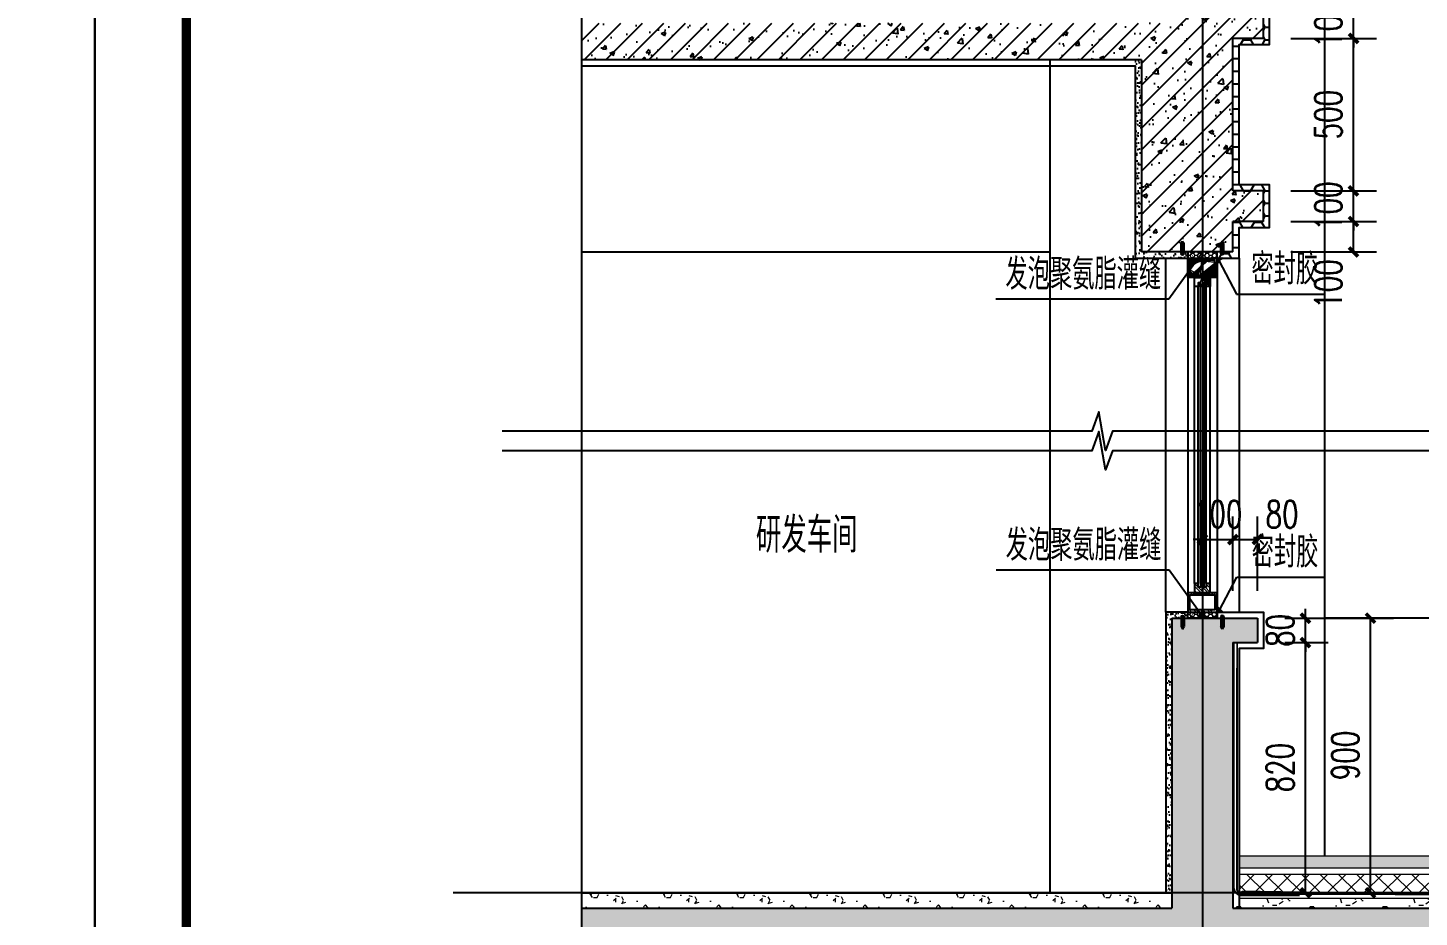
# Model space of a CAD drawing. Extents: x 1738711 to 2346805, y 1189731 to 2516152.
# Drawn here: x 1915434 to 1919994, y 1227714 to 1230629 of the extents above; entities that cross this region are included whole.
import ezdxf
from ezdxf.enums import TextEntityAlignment as Align

# ---------------------------------------------------------------- set-up
doc = ezdxf.new("R2010")
doc.units = 0
doc.header["$LTSCALE"] = 1000
doc.header["$MEASUREMENT"] = 0
doc.linetypes.add('S & C -P1$0$DASHED', pattern=[0.75, 0.5, -0.25])
for name, color, linetype in [('AR-TEXT', 7, 'Continuous'), ('DIM_LEAD', 3, 'Continuous'), ('DIM_SYMB', 3, 'Continuous'), ('DOTE', 1, 'Continuous'), ('PUB_DIM', 3, 'Continuous'), ('PUB_HATCH', 8, 'Continuous'), ('PUB_TEXT', 7, 'Continuous'), ('TK', 4, 'Continuous'), ('WALL', 40, 'Continuous'), ('WINDOW', 144, 'Continuous'), ('切线', 35, 'Continuous'), ('看线', 8, 'Continuous'), ('石材', 5, 'Continuous'), ('窗', 125, 'Continuous')]:
    doc.layers.add(name, color=color, linetype=linetype)
for name, color, linetype, lineweight in [('可见细线', 142, 'Continuous', 9), ('填充', 252, 'Continuous', 5), ('细线', 8, 'Continuous', 5)]:
    doc.layers.add(name, color=color, linetype=linetype, lineweight=lineweight)
doc.styles.add('_TCH_DIM', font='SIMPLEX', dxfattribs={"bigfont": 'GBCBIG'})
doc.styles.add('_TCH_DIM_T3', font='SIMPLEX', dxfattribs={"width": 0.705882, "bigfont": 'GBCBIG'})
doc.styles.get("Standard").update_dxf_attribs({"font": 'gbenor.shx', "bigfont": 'gbcbig.shx'})
doc.styles.add('宋体', font='SIMSUN.TTF', dxfattribs={"width": 0.75})
doc.dimstyles.new('_TCH_ARCH&&30', dxfattribs={"dimtxt": 89.25, "dimasz": 30, "dimexe": 75, "dimexo": 90, "dimgap": 37.875, "dimtad": 1, "dimdec": 0, "dimzin": 0, "dimdsep": 46, "dimtxsty": '_TCH_DIM_T3', "dimblk": 'ARCHTICK', "dimcen": 0.09, "dimclrt": 7, "dimazin": 2, "dimtfac": 1, "dimtdec": 0, "dimtix": 1, "dimtmove": 2, "dimatfit": 3, "dimfxl": 20, "dimtolj": 1, "dimtzin": 0, "dimarcsym": 0})
pattern_1 = [(315, (428760250.715, -4685245273.94), (-11.225320151336, -11.225320151336), []), (315, (428760250.715, -4685245281.877), (-11.225320151336, -11.225320151336), [])]

# ---------------------------------------------------------------- blocks, each defined once
blk = doc.blocks.new('hrtheraghyra')
at = {"layer": 'WINDOW', "linetype": 'ByBlock'}
for p, q in [((-5, 21), (0, 29.4)), ((0, 29.4), (5, 21)), ((-5.9, -12), (6, -12))]:
    blk.add_line(p, q, dxfattribs=at)
for points in [[(-5, -12), (-5, 21)], [(0, -16.7), (0, 29.4)], [(5, -12), (5, 21)]]:
    blk.add_lwpolyline(points, dxfattribs=at)
blk.add_arc((0.1, -8.9), 6.71, 206.8366, 333.1634, dxfattribs=at)
blk = doc.blocks.new('hjashrtahreahe')
at = {"layer": 'TK', "color": 7, "const_width": 25}
blk.add_lwpolyline([(0, 59400), (84100, 59400), (84100, 0), (0, 0)], close=True, dxfattribs=at)
at = {"layer": 'TK', "color": 3, "const_width": 100}
blk.add_lwpolyline([(2500, 1000), (2500, 58400), (83100, 58400), (83100, 1000)], close=True, dxfattribs=at)
at = {"layer": 'TK', "style": '宋体', "width": 0.75}
for tag, height, p in [('项目负责人', 350, (6003, 57089)), ('专业负责人', 350, (6003, 56224)), ('设计人', 350, (6003, 55419)), ('版号1', 250, (77304, 22193)), ('时间1', 250, (82405, 22193)), ('版号2', 250, (77304, 21593)), ('时间2', 250, (82405, 21593)), ('版号3', 250, (77304, 20993)), ('时间3', 250, (82405, 20993)), ('建筑会签', 0.0001, (78978, 2403)), ('电气会签', 0.0001, (82128, 2403)), ('结构会签', 0.0001, (78978, 1803)), ('暖通会签', 0.0001, (82128, 1803)), ('给排水会签', 0.0001, (78978, 1250)), ('智能化会签', 0.0001, (82128, 1250))]:
    blk.add_attdef(tag, text='', height=height, dxfattribs=at).set_placement(p, align=Align.CENTER)
for tag, p in [('合作设计单位', (80816, 48986)), ('版号说明1', (79854, 22318)), ('版号说明2', (79854, 21718)), ('版号说明3', (79854, 21118)), ('浙江绿储科技有限公司', (80545, 16036)), ('百兆瓦级集中式熔盐储能关键', (80545, 14953)), ('设备研发及制造基地项目', (80545, 14603)), ('1#研发楼', (80545, 13636)), ('图名', (80545, 12436)), ('工程编号', (78978, 11461)), ('子项编号', (82128, 11461)), ('建筑', (78978, 10711)), ('图号', (82128, 10711)), ('施工图', (78978, 9961)), ('2023.03', (82128, 9961)), ('审定', (79353, 8461)), ('审核', (79353, 7711)), ('工程负责', (79353, 6961)), ('专业负责', (79353, 6211)), ('设计', (79353, 5461)), ('制图', (79353, 4711)), ('校对', (79353, 3961))]:
    blk.add_attdef(tag, text='', height=250, dxfattribs=at).set_placement(p, align=Align.MIDDLE_CENTER)
blk = doc.blocks.new('_ArchTick')
at = {"color": 0, "linetype": 'ByBlock', "const_width": 0.4}
blk.add_lwpolyline([(-0.5, -0.5), (0.5, 0.5)], dxfattribs=at)
blk = doc.blocks.new('*D456')
at = {"layer": 'Defpoints', "color": 0, "transparency": 16777216}
for p in [(1919553.7, 1228694.4), (1919834.5, 1228694.4), (1919553.7, 1227794.4)]:
    blk.add_point(p, dxfattribs=at)
at = {"layer": 'PUB_DIM', "color": 0, "lineweight": -2, "transparency": 16777216}
for p, q in [((1919643.7, 1228694.4), (1919909.5, 1228694.4)), ((1919834.5, 1227794.4), (1919834.5, 1228694.4)), ((1919643.7, 1227794.4), (1919909.5, 1227794.4))]:
    blk.add_line(p, q, dxfattribs=at)
at = {"layer": 'PUB_DIM', "color": 0, "lineweight": -2, "transparency": 16777216, "xscale": 30, "yscale": 30, "zscale": 30}
for p, rotation in [((1919834.5, 1228694.4), 90), ((1919834.5, 1227794.4), 270)]:
    blk.add_blockref('_ArchTick', p, dxfattribs=dict(at, rotation=rotation))
at = {"layer": 'PUB_DIM', "color": 7, "transparency": 16777216, "insert": (1919752, 1228244.4), "char_height": 89.25, "attachment_point": 5, "rotation": 90, "style": '_TCH_DIM_T3'}
blk.add_mtext('\\A1;900', dxfattribs=at)
blk = doc.blocks.new('*D457')
at = {"layer": 'Defpoints', "color": 0, "transparency": 16777216}
for p in [(1919463.7, 1228614.4), (1919621.2, 1228614.4), (1919463.7, 1227794.4)]:
    blk.add_point(p, dxfattribs=at)
at = {"layer": 'PUB_DIM', "color": 0, "lineweight": -2, "transparency": 16777216}
for p, q in [((1919553.7, 1228614.4), (1919696.2, 1228614.4)), ((1919621.2, 1227794.4), (1919621.2, 1228614.4)), ((1919553.7, 1227794.4), (1919696.2, 1227794.4))]:
    blk.add_line(p, q, dxfattribs=at)
at = {"layer": 'PUB_DIM', "color": 0, "lineweight": -2, "transparency": 16777216, "xscale": 30, "yscale": 30, "zscale": 30}
for p, rotation in [((1919621.2, 1228614.4), 90), ((1919621.2, 1227794.4), 270)]:
    blk.add_blockref('_ArchTick', p, dxfattribs=dict(at, rotation=rotation))
at = {"layer": 'PUB_DIM', "color": 7, "transparency": 16777216, "insert": (1919538.7, 1228204.4), "char_height": 89.25, "attachment_point": 5, "rotation": 90, "style": '_TCH_DIM_T3'}
blk.add_mtext('\\A1;820', dxfattribs=at)
blk = doc.blocks.new('*D458')
at = {"layer": 'Defpoints', "color": 0, "transparency": 16777216}
for p in [(1919463.7, 1228694.4), (1919621.2, 1228694.4), (1919463.7, 1228614.4)]:
    blk.add_point(p, dxfattribs=at)
at = {"layer": 'PUB_DIM', "color": 0, "lineweight": -2, "transparency": 16777216}
for p, q in [((1919621.2, 1228694.4), (1919621.2, 1228724.4)), ((1919553.7, 1228694.4), (1919696.2, 1228694.4)), ((1919621.2, 1228614.4), (1919621.2, 1228694.4)), ((1919553.7, 1228614.4), (1919696.2, 1228614.4)), ((1919621.2, 1228614.4), (1919621.2, 1228584.4))]:
    blk.add_line(p, q, dxfattribs=at)
at = {"layer": 'PUB_DIM', "color": 0, "lineweight": -2, "transparency": 16777216, "xscale": 30, "yscale": 30, "zscale": 30}
for p, rotation in [((1919621.2, 1228694.4), 270), ((1919621.2, 1228614.4), 90)]:
    blk.add_blockref('_ArchTick', p, dxfattribs=dict(at, rotation=rotation))
at = {"layer": 'PUB_DIM', "color": 7, "transparency": 16777216, "insert": (1919538.7, 1228654.4), "char_height": 89.25, "attachment_point": 5, "rotation": 90, "style": '_TCH_DIM_T3'}
blk.add_mtext('\\A1;80', dxfattribs=at)
blk = doc.blocks.new('*D471')
at = {"layer": 'Defpoints', "color": 0, "transparency": 16777216}
for p in [(1919463.7, 1228952.2), (1919383.7, 1228694.4), (1919463.7, 1228694.4)]:
    blk.add_point(p, dxfattribs=at)
at = {"layer": 'PUB_DIM', "color": 0, "lineweight": -2, "transparency": 16777216}
for p, q in [((1919383.7, 1228784.4), (1919383.7, 1229027.2)), ((1919463.7, 1228784.4), (1919463.7, 1229027.2)), ((1919383.7, 1228952.2), (1919463.7, 1228952.2))]:
    blk.add_line(p, q, dxfattribs=at)
at = {"layer": 'PUB_DIM', "color": 0, "lineweight": -2, "transparency": 16777216, "xscale": 30, "yscale": 30, "zscale": 30, "rotation": 180}
blk.add_blockref('_ArchTick', (1919383.7, 1228952.2), dxfattribs=at)
at = {"layer": 'PUB_DIM', "color": 0, "lineweight": -2, "transparency": 16777216, "xscale": 30, "yscale": 30, "zscale": 30}
blk.add_blockref('_ArchTick', (1919463.7, 1228952.2), dxfattribs=at)
at = {"layer": 'PUB_DIM', "color": 7, "transparency": 16777216, "insert": (1919544.7, 1229034.7), "char_height": 89.25, "attachment_point": 5, "style": '_TCH_DIM_T3'}
blk.add_mtext('\\A1;80', dxfattribs=at)
blk = doc.blocks.new('*D472')
at = {"layer": 'Defpoints', "color": 0, "transparency": 16777216}
for p in [(1919383.7, 1228952.2), (1919283.7, 1228694.4), (1919383.7, 1228694.4)]:
    blk.add_point(p, dxfattribs=at)
at = {"layer": 'PUB_DIM', "color": 0, "lineweight": -2, "transparency": 16777216}
for p, q in [((1919283.7, 1228784.4), (1919283.7, 1229027.2)), ((1919383.7, 1228784.4), (1919383.7, 1229027.2)), ((1919283.7, 1228952.2), (1919253.7, 1228952.2)), ((1919283.7, 1228952.2), (1919383.7, 1228952.2)), ((1919383.7, 1228952.2), (1919413.7, 1228952.2))]:
    blk.add_line(p, q, dxfattribs=at)
at = {"layer": 'PUB_DIM', "color": 0, "lineweight": -2, "transparency": 16777216, "xscale": 30, "yscale": 30, "zscale": 30}
blk.add_blockref('_ArchTick', (1919283.7, 1228952.2), dxfattribs=at)
at = {"layer": 'PUB_DIM', "color": 0, "lineweight": -2, "transparency": 16777216, "xscale": 30, "yscale": 30, "zscale": 30, "rotation": 180}
blk.add_blockref('_ArchTick', (1919383.7, 1228952.2), dxfattribs=at)
at = {"layer": 'PUB_DIM', "color": 7, "transparency": 16777216, "insert": (1919333.7, 1229034.7), "char_height": 89.25, "attachment_point": 5, "style": '_TCH_DIM_T3'}
blk.add_mtext('\\A1;100', dxfattribs=at)
blk = doc.blocks.new('*D491')
at = {"layer": 'Defpoints', "color": 0, "transparency": 16777216}
for p in [(1919483.7, 1229994.4), (1919778.9, 1229994.4), (1919483.7, 1229894.4)]:
    blk.add_point(p, dxfattribs=at)
at = {"layer": 'PUB_DIM', "color": 0, "lineweight": -2, "transparency": 16777216}
for p, q in [((1919573.7, 1229994.4), (1919853.9, 1229994.4)), ((1919778.9, 1229894.4), (1919778.9, 1229994.4)), ((1919573.7, 1229894.4), (1919853.9, 1229894.4))]:
    blk.add_line(p, q, dxfattribs=at)
at = {"layer": 'PUB_DIM', "color": 0, "lineweight": -2, "transparency": 16777216, "xscale": 30, "yscale": 30, "zscale": 30}
for p, rotation in [((1919778.9, 1229994.4), 90), ((1919778.9, 1229894.4), 270)]:
    blk.add_blockref('_ArchTick', p, dxfattribs=dict(at, rotation=rotation))
at = {"layer": 'PUB_DIM', "color": 7, "transparency": 16777216, "insert": (1919696.4, 1229789.4), "char_height": 89.25, "attachment_point": 5, "rotation": 90, "style": '_TCH_DIM_T3'}
blk.add_mtext('\\A1;100', dxfattribs=at)
blk = doc.blocks.new('*D492')
at = {"layer": 'Defpoints', "color": 0, "transparency": 16777216}
for p in [(1919483.7, 1230094.4), (1919778.9, 1230094.4), (1919483.7, 1229994.4)]:
    blk.add_point(p, dxfattribs=at)
at = {"layer": 'PUB_DIM', "color": 0, "lineweight": -2, "transparency": 16777216}
for p, q in [((1919778.9, 1230094.4), (1919778.9, 1230124.4)), ((1919573.7, 1230094.4), (1919853.9, 1230094.4)), ((1919778.9, 1229994.4), (1919778.9, 1230094.4)), ((1919573.7, 1229994.4), (1919853.9, 1229994.4)), ((1919778.9, 1229994.4), (1919778.9, 1229964.4))]:
    blk.add_line(p, q, dxfattribs=at)
at = {"layer": 'PUB_DIM', "color": 0, "lineweight": -2, "transparency": 16777216, "xscale": 30, "yscale": 30, "zscale": 30}
for p, rotation in [((1919778.9, 1230094.4), 270), ((1919778.9, 1229994.4), 90)]:
    blk.add_blockref('_ArchTick', p, dxfattribs=dict(at, rotation=rotation))
at = {"layer": 'PUB_DIM', "color": 7, "transparency": 16777216, "insert": (1919696.4, 1230044.4), "char_height": 89.25, "attachment_point": 5, "rotation": 90, "style": '_TCH_DIM_T3'}
blk.add_mtext('\\A1;100', dxfattribs=at)
blk = doc.blocks.new('*D493')
at = {"layer": 'Defpoints', "color": 0, "transparency": 16777216}
for p in [(1919483.7, 1230594.4), (1919778.9, 1230594.4), (1919483.7, 1230094.4)]:
    blk.add_point(p, dxfattribs=at)
at = {"layer": 'PUB_DIM', "color": 0, "lineweight": -2, "transparency": 16777216}
for p, q in [((1919573.7, 1230594.4), (1919853.9, 1230594.4)), ((1919778.9, 1230094.4), (1919778.9, 1230594.4)), ((1919573.7, 1230094.4), (1919853.9, 1230094.4))]:
    blk.add_line(p, q, dxfattribs=at)
at = {"layer": 'PUB_DIM', "color": 0, "lineweight": -2, "transparency": 16777216, "xscale": 30, "yscale": 30, "zscale": 30}
for p, rotation in [((1919778.9, 1230594.4), 90), ((1919778.9, 1230094.4), 270)]:
    blk.add_blockref('_ArchTick', p, dxfattribs=dict(at, rotation=rotation))
at = {"layer": 'PUB_DIM', "color": 7, "transparency": 16777216, "insert": (1919696.4, 1230344.4), "char_height": 89.25, "attachment_point": 5, "rotation": 90, "style": '_TCH_DIM_T3'}
blk.add_mtext('\\A1;500', dxfattribs=at)
blk = doc.blocks.new('*D494')
at = {"layer": 'Defpoints', "color": 0, "transparency": 16777216}
for p in [(1919483.7, 1230694.4), (1919778.9, 1230694.4), (1919483.7, 1230594.4)]:
    blk.add_point(p, dxfattribs=at)
at = {"layer": 'PUB_DIM', "color": 0, "lineweight": -2, "transparency": 16777216}
for p, q in [((1919778.9, 1230694.4), (1919778.9, 1230724.4)), ((1919573.7, 1230694.4), (1919853.9, 1230694.4)), ((1919778.9, 1230594.4), (1919778.9, 1230694.4)), ((1919573.7, 1230594.4), (1919853.9, 1230594.4)), ((1919778.9, 1230594.4), (1919778.9, 1230564.4))]:
    blk.add_line(p, q, dxfattribs=at)
at = {"layer": 'PUB_DIM', "color": 0, "lineweight": -2, "transparency": 16777216, "xscale": 30, "yscale": 30, "zscale": 30}
for p, rotation in [((1919778.9, 1230694.4), 270), ((1919778.9, 1230594.4), 90)]:
    blk.add_blockref('_ArchTick', p, dxfattribs=dict(at, rotation=rotation))
at = {"layer": 'PUB_DIM', "color": 7, "transparency": 16777216, "insert": (1919696.4, 1230644.4), "char_height": 89.25, "attachment_point": 5, "rotation": 90, "style": '_TCH_DIM_T3'}
blk.add_mtext('\\A1;100', dxfattribs=at)

msp = doc.modelspace()

# ---------------------------------------------------------------- hatches: boundary and pattern name
at = {"layer": 'PUB_HATCH'}
h = msp.add_hatch(dxfattribs=at)
h.set_pattern_fill('HONEY', color=256, scale=15, style=0)
h.set_pattern_definition([(0, (0, 0), (35.71875, 20.622225), [23.8125, -47.625]), (120, (0, 0), (-35.71874573, 20.6222324), [23.8125, -47.625]), (60, (0, 0), (4.27e-06, 41.2444574), [-47.625, 23.8125])])
h.paths.add_polyline_path([(1919331.7, 1229894.4), (1919383.7, 1229894.4), (1919383.7, 1229994.4), (1919483.7, 1229994.4), (1919483.7, 1230094.4), (1919383.7, 1230094.4), (1919383.7, 1230594.4), (1919483.7, 1230594.4), (1919483.7, 1230694.4), (1919384.5, 1230694.4), (1919384.5, 1230794.4), (1919331.7, 1230794.4), (1919331.7, 1230814.4), (1919404.5, 1230814.4), (1919404.5, 1230714.4), (1919503.7, 1230714.4), (1919503.7, 1230574.4), (1919403.7, 1230574.4), (1919403.7, 1230114.4), (1919503.7, 1230114.4), (1919503.7, 1229974.4), (1919403.7, 1229974.4), (1919403.7, 1229874.4), (1919331.7, 1229874.4)])
h = msp.add_hatch(dxfattribs=at)
h.set_pattern_fill('钢筋混凝土', color=256, scale=20, style=0)
h.set_pattern_definition([(45, (-290464.263, -156741.136), (-35.3553391, 35.3553391), []), (50, (-290464.26, -156741.14), (143.4520365, -12.550427), [15, -165]), (355, (-290464.26, -156741.14), (-27.750267, 150.438427), [12, -132]), (100.4514, (-290452.31, -156742.18), (115.701876, 137.8879084), [12.748038, -140.228422]), (46.1842, (-290464.26, -156701.14), (213.44821, -33.103803), [22.5, -247.5]), (96.6356, (-290446.48, -156703.9), (186.932541, 194.823574), [19.122058, -210.3426]), (351.1842, (-290464.26, -156701.14), (186.932389, 194.82372), [18, -198]), (21, (-290444.26, -156711.14), (119.3814104, -80.523778), [15, -165]), (326, (-290444.26, -156711.14), (48.663066, 145.030009), [12, -132]), (71.4514, (-290434.31, -156717.85), (168.044526, 64.506099), [12.748038, -140.228422]), (37.5, (-290464.263, -156741.136), (2.4319711, 66.5787708), [0, -130.4, 0, -134, 0, -132.5]), (7.5, (-290464.26, -156741.14), (52.6139075, 78.8823424), [0, -76.4, 0, -127.4, 0, -50.5]), (327.5, (-290508.863, -156741.136), (106.7644872, -4.5109743), [0, -50, 0, -156, 0, -207]), (317.5, (-290528.86, -156741.14), (116.637234, 20.0209965), [0, -65, 0, -103.6, 0, -147])])
h.paths.add_polyline_path([(1917249.2, 1230644.4), (1919183.7, 1230644.4), (1919183.7, 1230794.4), (1919384.5, 1230794.4), (1919384.5, 1230694.4), (1919483.7, 1230694.4), (1919483.7, 1230594.4), (1919383.7, 1230594.4), (1919383.7, 1230094.4), (1919483.7, 1230094.4), (1919483.7, 1229994.4), (1919383.7, 1229994.4), (1919383.7, 1229894.4), (1919083.7, 1229894.4), (1919083.7, 1230524.4), (1917249.2, 1230524.4)])
h = msp.add_hatch(dxfattribs=at)
h.set_pattern_fill('碎沙', color=256, scale=10, style=0)
h.set_pattern_definition([(37.5, (2e-09, 5800), (-0.80001565, 24.47066187), [0, -19.304, 0, -21.59, 0, -20.6375]), (7.5, (2e-09, 5800), (22.47616416, 35.84125503), [0, -10.414, 0, -17.399, 0, -6.6675]), (327.5, (-15.62, 5800), (39.54961851, 0.07185923), [0, -6.35, 0, -22.86, 0, -29.845]), (317.5, (-15.62, 5800), (38.1778226, 11.14646616), [0, -3.175, 0, -14.986, 0, -17.145])])
h.paths.add_polyline_path([(1919083.7, 1230524.4), (1919063.7, 1230524.4), (1919063.7, 1229874.4), (1919235.7, 1229874.4), (1919235.7, 1229894.4), (1919083.7, 1229894.4)])
h = msp.add_hatch(dxfattribs=at)
h.set_pattern_fill('碎沙', color=256, scale=10, style=0)
h.set_pattern_definition([(37.5, (0, 0), (-0.80001565, 24.47066187), [0, -19.304, 0, -21.59, 0, -20.6375]), (7.5, (0, 0), (22.47616416, 35.84125503), [0, -10.414, 0, -17.399, 0, -6.6675]), (327.5, (-15.62, 0), (39.54961851, 0.07185923), [0, -6.35, 0, -22.86, 0, -29.845]), (317.5, (-15.62, 0), (38.1778226, 11.14646616), [0, -3.175, 0, -14.986, 0, -17.145])])
h.paths.add_polyline_path([(1919235.7, 1228714.4), (1919163.7, 1228714.4), (1919163.7, 1227794.4), (1919183.7, 1227794.4), (1919183.7, 1228694.4), (1919235.7, 1228694.4)])
h = msp.add_hatch(dxfattribs=at)
h.set_pattern_fill('钢筋混凝土', color=256, scale=20, style=0)
h.set_pattern_definition([(45, (-290464.263, -150941.136), (-35.3553391, 35.3553391), []), (50, (-290464.26, -150941.14), (143.4520365, -12.550427), [15, -165]), (355, (-290464.26, -150941.14), (-27.750267, 150.438427), [12, -132]), (100.4514, (-290452.31, -150942.18), (115.701876, 137.8879084), [12.748038, -140.228422]), (46.1842, (-290464.26, -150901.14), (213.44821, -33.103803), [22.5, -247.5]), (96.6356, (-290446.48, -150903.9), (186.932541, 194.823574), [19.122058, -210.3426]), (351.1842, (-290464.26, -150901.14), (186.932389, 194.82372), [18, -198]), (21, (-290444.26, -150911.14), (119.3814104, -80.523778), [15, -165]), (326, (-290444.26, -150911.14), (48.663066, 145.030009), [12, -132]), (71.4514, (-290434.31, -150917.85), (168.044526, 64.506099), [12.748038, -140.228422]), (37.5, (-290464.263, -150941.136), (2.4319711, 66.5787708), [0, -130.4, 0, -134, 0, -132.5]), (7.5, (-290464.26, -150941.14), (52.6139075, 78.8823424), [0, -76.4, 0, -127.4, 0, -50.5]), (327.5, (-290508.863, -150941.136), (106.7644872, -4.5109743), [0, -50, 0, -156, 0, -207]), (317.5, (-290528.86, -150941.14), (116.637234, 20.0209965), [0, -65, 0, -103.6, 0, -147])])
h.paths.add_polyline_path([(1917249.2, 1227624.4), (1917249.2, 1227744.4), (1919183.7, 1227744.4), (1919183.7, 1228694.4), (1919463.7, 1228694.4), (1919463.7, 1228614.4), (1919383.7, 1228614.4), (1919383.7, 1227744.4), (1921483.7, 1227744.4), (1921483.7, 1228614.4), (1921403.7, 1228614.4), (1921403.7, 1228694.4), (1921583.7, 1228694.4), (1921583.7, 1226894.4), (1921283.7, 1226894.4), (1921283.7, 1227624.4), (1919383.7, 1227624.4), (1919383.7, 1226894.4), (1919083.7, 1226894.4), (1919083.7, 1227624.4)])
at = {"layer": '填充'}
h = msp.add_hatch(dxfattribs=at)
h.set_pattern_fill('HONEY', color=256, scale=5, angle=-180, style=0)
h.set_pattern_definition([(180, (298671.662, 2421908.887), (-11.90625, -6.874075), [7.9375, -15.875]), (300, (298671.662, 2421908.887), (11.906248578, -6.874077464), [7.9375, -15.875]), (240, (298671.662, 2421908.887), (-1.422e-06, -13.748152464), [-15.875, 7.9375])])
h.paths.add_polyline_path([(1919235.7, 1229874.4), (1919331.7, 1229874.4), (1919331.7, 1229894.4), (1919235.7, 1229894.4)])
h = msp.add_hatch(dxfattribs=at)
h.set_pattern_fill('STEEL', color=256, scale=10, angle=-180, style=0)
h.set_pattern_definition(pattern_1)
h.paths.add_polyline_path([(1919242.9, 1229818.5), (1919324.5, 1229818.5), (1919324.5, 1229862.6), (1919331.7, 1229855.1), (1919331.7, 1229811.3), (1919238.9, 1229811.3), (1919235.7, 1229814.7), (1919235.7, 1229874.4), (1919313, 1229874.4), (1919320, 1229867.2), (1919242.9, 1229867.2)])
h = msp.add_hatch(dxfattribs=at)
h.set_pattern_fill('STEEL', color=256, scale=10, angle=-180, style=0)
h.set_pattern_definition(pattern_1)
h.paths.add_polyline_path([(1919282, 1229781.3), (1919289.1, 1229781.3), (1919289.1, 1229793.3), (1919296.3, 1229793.3), (1919296.3, 1229781.3), (1919309.5, 1229781.3), (1919309.5, 1229811.3), (1919282, 1229811.3)])
h.paths.add_polyline_path([(1919257.9, 1229781.3), (1919269.9, 1229781.3), (1919269.9, 1229793.3), (1919277.1, 1229793.3), (1919277.1, 1229781.3), (1919282, 1229781.3), (1919282, 1229811.3), (1919257.9, 1229811.3)])
h = msp.add_hatch(dxfattribs=at)
h.set_pattern_fill('STEEL', color=256, scale=10, angle=-180, style=0)
h.set_pattern_definition([(135, (185963.814, 4295751.418), (11.22532015, 11.22532015), []), (135, (185963.814, 4295759.355), (11.22532015, 11.22532015), [])])
h.paths.add_polyline_path([(1919282, 1228807.5), (1919289.1, 1228807.5), (1919289.1, 1228795.5), (1919296.3, 1228795.5), (1919296.3, 1228807.5), (1919309.5, 1228807.5), (1919309.5, 1228777.5), (1919282, 1228777.5)])
h.paths.add_polyline_path([(1919257.9, 1228807.5), (1919269.9, 1228807.5), (1919269.9, 1228795.5), (1919277.1, 1228795.5), (1919277.1, 1228807.5), (1919282, 1228807.5), (1919282, 1228777.5), (1919257.9, 1228777.5)])
h = msp.add_hatch(dxfattribs=at)
h.set_pattern_fill('STEEL', color=256, scale=10, angle=-180, style=0)
h.set_pattern_definition([(135, (2163687.24, -85617.92), (11.22532015, 11.22532015), []), (135, (2163687.24, -85609.983), (11.22532015, 11.22532015), [])])
h.paths.add_polyline_path([(1919242.9, 1228770.3), (1919324.5, 1228770.3), (1919324.5, 1228726.2), (1919331.7, 1228733.6), (1919331.7, 1228777.5), (1919238.9, 1228777.5), (1919235.7, 1228774), (1919235.7, 1228714.4), (1919313, 1228714.4), (1919320, 1228721.6), (1919242.9, 1228721.6)])
h = msp.add_hatch(dxfattribs=at)
h.set_pattern_fill('HONEY', color=256, scale=5, angle=-180, style=0)
h.set_pattern_definition([(180, (298671.662, 36679.887), (-11.90625, 6.874075), [7.9375, -15.875]), (60, (298671.662, 36679.887), (11.906248578, 6.874077464), [7.9375, -15.875]), (120, (298671.662, 36679.887), (-1.422e-06, 13.748152464), [-15.875, 7.9375])])
h.paths.add_polyline_path([(1919235.7, 1228714.4), (1919331.7, 1228714.4), (1919331.7, 1228694.4), (1919235.7, 1228694.4)])
h = msp.add_hatch(dxfattribs=at)
h.set_pattern_fill('混凝土', color=256, scale=10, style=0)
h.set_pattern_definition([(130, (10255594.85, 4405362.786), (-71.72601826, -6.2752135), [7.5, -82.5]), (185, (10255594.85, 4405362.79), (13.87513336, 75.2192134), [6, -66]), (79.5486, (10255588.875, 4405362.26), (-57.85093817, 68.9439542), [6.374019, -70.1142112]), (133.8158, (10255594.85, 4405382.79), (-106.7241049, -16.5519014), [11.25, -123.75]), (83.3644, (10255585.96, 4405381.41), (-93.4662706, 97.4117871), [9.5610288, -105.1713]), (188.8158, (10255594.85, 4405382.79), (-93.4661945, 97.4118601), [9, -99]), (159, (10255584.85, 4405377.786), (-59.6907052, -40.26188907), [7.5, -82.5]), (214, (10255584.85, 4405377.79), (-24.3315332, 72.5150045), [6, -66]), (108.5486, (10255579.88, 4405374.43), (-84.02226286, 32.25304967), [6.374019, -70.1142112]), (142.5, (10255594.852, 4405362.786), (-1.21598553, 33.28938538), [0, -65.2, 0, -67, 0, -66.25]), (172.5, (10255594.85, 4405362.786), (-26.30695374, 39.44117119), [0, -38.2, 0, -63.7, 0, -25.25]), (212.5, (10255617.152, 4405362.786), (-53.38224362, -2.25548717), [0, -25, 0, -78, 0, -103.5]), (222.5, (10255627.15, 4405362.786), (-58.31861693, 10.01049823), [0, -32.5, 0, -51.8, 0, -73.5])])
h.paths.add_polyline_path([(1919403.7, 1227874.7), (1919403.7, 1227914.7), (1921457.1, 1227914.7), (1921457.1, 1227874.7)])
h = msp.add_hatch(dxfattribs=at)
h.set_pattern_fill('多孔材料', color=256, scale=15, style=0)
h.set_pattern_definition([(45, (882340.71, 862322.27), (-30.0000305, 30.0000305), []), (135, (882340.71, 862322.27), (-30.0000305, -30.0000305), [])])
h.paths.add_polyline_path([(1921478.8, 1227795.3), (1921478.8, 1227815.3), (1921489.1, 1227815.4), (1921489.2, 1227795.4)])
h.paths.add_polyline_path([(1919403.7, 1227796.3), (1919403.7, 1227854.7), (1921440.2, 1227854.6), (1921437.4, 1227795.1)])
h = msp.add_hatch(dxfattribs=at)
h.set_pattern_fill('加气混凝土', color=256, scale=20, style=0)
h.set_pattern_definition([(0, (70.8, -73.2), (120, 240), [0, -240]), (0, (-69.6, -105.6), (120, 240), [0, -240]), (0, (8.4, -108), (120, 240), [0, -240]), (0, (93.6, -37.2), (120, 240), [0, -240]), (0, (-6, -120), (120, 240), [0, -240]), (0, (117.6, 114), (120, 240), [0, -240]), (0, (44.4, 94.8), (120, 240), [0, -240]), (0, (82.8, 64.8), (120, 240), [0, -240]), (0, (-112.8, 60), (120, 240), [0, -240]), (0, (4.8, 49.2), (120, 240), [0, -240]), (0, (-40.8, -12), (120, 240), [0, -240]), (0, (-38.4, -102), (120, 240), [0, -240]), (0, (51.6, -111.6), (120, 240), [0, -240]), (0, (117.6, -6), (120, 240), [0, -240]), (0, (-106.8, -43.2), (120, 240), [0, -240]), (0, (-86.4, -2.4), (120, 240), [0, -240]), (0, (7.2, -19.2), (120, 240), [0, -240]), (0, (-26.4, -54), (120, 240), [0, -240]), (0, (-45.6, 25.2), (120, 240), [0, -240]), (0, (-15.6, 115.2), (120, 240), [0, -240]), (0, (-97.2, -93.6), (120, 240), [0, -240]), (0, (34.8, 66), (120, 240), [0, -240]), (0, (-76.8, 69.6), (120, 240), [0, -240]), (0, (-96, 100.8), (120, 240), [0, -240]), (130.601294, (102.857, 38.857), (-599.99999337, 720.00000315), [10.536622, -4414.8444]), (18.4349488, (85.714, 43.43), (599.9999978, 239.9999982), [10.842096, -1507.05116]), (90, (85.71, 33.14), (120, 240), [10.285714, -469.71426]), (161.565051, (96, 29.714), (-600.000003, 239.9999821), [10.842096, -1507.05116]), (53.1301023, (96, 29.714), (120.0000002, 239.9999999), [11.428572, -1188.5714]), (135, (105.14, -92.57), (-120.0000145, 239.9999838), [9.697464, -669.12504]), (45, (91.43, -92.57), (119.9999992, 239.999999), [9.697464, -669.12504]), (135, (98.286, -99.43), (-120.0000145, 239.9999838), [9.697464, -669.12504]), (45, (98.286, -99.43), (119.9999992, 239.999999), [9.697464, -669.12504]), (116.565051, (-10.29, 68.57), (-2e-05, 479.999987), [12.77753, -255.5506]), (180, (-16, 80), (-120, 240), [13.714286, -226.2857]), (63.434949, (-35.43, 68.57), (1e-06, 479.999998), [12.77753, -255.5506]), (116.565051, (-29.71, 57.14), (-2e-05, 479.999987), [12.77753, -255.5506]), (0, (-29.71, 57.14), (120, 240), [13.714286, -226.2857]), (63.434949, (-16, 57.14), (1e-06, 479.999998), [12.77753, -255.5506]), (107.102728, (80, -12.571), (-359.999986237, 1200.000001936), [15.544538, -6513.161]), (143.972626, (75.429, 2.286), (-2279.9999711, 1679.9999981), [15.544538, -3248.808]), (180, (62.86, 11.43), (-120, 240), [14.857142, -225.14284]), (36.0273733, (35.429, 2.286), (2279.99998315, 1679.99998189), [15.544538, -3248.808]), (71.5650511, (30.857, -11.43), (360.00000185, 1199.99999793), [14.456126, -1503.43712]), (107.102728, (35.429, -26.286), (-359.999986237, 1200.000001936), [15.544538, -6513.161]), (143.972626, (48, -35.429), (-2279.9999711, 1679.9999981), [15.544538, -3248.808]), (0, (48, -35.43), (120, 240), [14.857142, -225.14284]), (36.0273733, (62.857, -35.429), (2279.99998315, 1679.99998189), [15.544538, -3248.808]), (71.5650511, (75.43, -26.286), (360.00000185, 1199.99999793), [14.456126, -1503.43712]), (150.255118, (82.286, 99.43), (-360.00000085, 239.99999703), [9.214008, -1925.72784]), (90, (74.29, 94.86), (120, 240), [9.142858, -470.8571]), (29.7448813, (74.286, 94.857), (360.0000002, 239.99999888), [9.214008, -1925.72784]), (116.565051, (26.29, -70.86), (-2e-05, 479.999987), [12.77753, -255.5506]), (168.690067, (20.571, -59.429), (-1080.0000008, 239.99999398), [11.654902, -2435.8742]), (41.1859251, (0, -65.143), (2999.999981823, 2639.999976915), [12.148738, -5090.3208]), (90, (0, -76.57), (120, 240), [11.428572, -468.5714]), (138.814074, (9.143, -84.571), (-2999.999946676, 2640.000016815), [12.148738, -5090.3208]), (16.6992442, (9.143, -84.571), (3959.999970207, 1199.99998743), [11.93178, -4999.415]), (60.9453959, (20.571, -81.143), (119.99999968, 239.99999788), [11.766434, -4930.1358]), (109.983106, (-74.286, 29.714), (-600.00000226, 1679.999995554), [13.3768, -5604.879]), (155.556045, (-78.857, 42.286), (-1560.000005946, 719.99998504), [13.809194, -5786.0526]), (24.4439547, (-104, 42.286), (1560.00000078, 719.999996537), [13.809194, -5786.0526]), (70.0168934, (-108.571, 29.714), (600.00000181, 1679.99999583), [13.3768, -5604.879]), (109.983106, (-104, 17.143), (-600.00000226, 1679.999995554), [13.3768, -5604.879]), (160.016893, (-91.429, 12.571), (-600.00000035, 239.99998907), [13.3768, -2795.751]), (19.9831065, (-91.429, 12.571), (599.9999967, 239.99999962), [13.3768, -2795.751]), (70.0168934, (-78.857, 17.143), (600.00000181, 1679.99999583), [13.3768, -5604.879]), (122.005383, (14.857, 8), (-120.0000161, 239.99998775), [10.781693, -2253.3736]), (18.4349488, (-1.143, 13.714), (599.9999978, 239.9999982), [10.842096, -1507.05116]), (90, (-1.14, 3.43), (120, 240), [10.285714, -469.71426]), (161.565051, (9.143, 0), (-600.000003, 239.9999821), [10.842096, -1507.05116]), (54.4623222, (9.143, 0), (839.99999878, 1199.9999982), [9.831228, -4119.2846]), (116.565051, (-54.86, -50.29), (-2e-05, 479.999987), [12.77753, -255.5506]), (180, (-60.57, -38.86), (-120, 240), [12.571428, -227.42856]), (59.0362434, (-80, -50.286), (120.00000039, 239.99999884), [13.32789, -2785.5288]), (120.963756, (-73.143, -61.714), (-120.0000164, 239.99998898), [13.32789, -2785.5288]), (0, (-73.14, -61.71), (120, 240), [12.571428, -227.42856]), (63.434949, (-60.57, -61.71), (1e-06, 479.999998), [12.77753, -255.5506])])
h.paths.add_polyline_path([(1917249.2, 1227794.4), (1919183.7, 1227794.4), (1919183.7, 1227744.4), (1917249.2, 1227744.4)])
h = msp.add_hatch(dxfattribs=at)
h.set_pattern_fill('加气混凝土', color=256, scale=20, style=0)
h.set_pattern_definition([(180, (3913424.6, 2046594.64), (-120, 240), [0, -240]), (180, (3913565, 2046562.24), (-120, 240), [0, -240]), (180, (3913487, 2046559.84), (-120, 240), [0, -240]), (180, (3913401.8, 2046630.64), (-120, 240), [0, -240]), (180, (3913501.4, 2046547.84), (-120, 240), [0, -240]), (180, (3913377.8, 2046781.84), (-120, 240), [0, -240]), (180, (3913451, 2046762.64), (-120, 240), [0, -240]), (180, (3913412.6, 2046732.64), (-120, 240), [0, -240]), (180, (3913608.2, 2046727.84), (-120, 240), [0, -240]), (180, (3913490.6, 2046717.04), (-120, 240), [0, -240]), (180, (3913536.2, 2046655.84), (-120, 240), [0, -240]), (180, (3913533.8, 2046565.84), (-120, 240), [0, -240]), (180, (3913443.8, 2046556.24), (-120, 240), [0, -240]), (180, (3913377.8, 2046661.84), (-120, 240), [0, -240]), (180, (3913602.2, 2046624.64), (-120, 240), [0, -240]), (180, (3913581.8, 2046665.44), (-120, 240), [0, -240]), (180, (3913488.2, 2046648.64), (-120, 240), [0, -240]), (180, (3913521.8, 2046613.84), (-120, 240), [0, -240]), (180, (3913541, 2046693.04), (-120, 240), [0, -240]), (180, (3913511, 2046783.04), (-120, 240), [0, -240]), (180, (3913592.6, 2046574.24), (-120, 240), [0, -240]), (180, (3913460.6, 2046733.84), (-120, 240), [0, -240]), (180, (3913572.2, 2046737.44), (-120, 240), [0, -240]), (180, (3913591.4, 2046768.64), (-120, 240), [0, -240]), (49.398706, (3913392.552, 2046706.697), (599.99999337, 720.00000315), [10.536622, -4414.8444]), (161.5650512, (3913409.695, 2046711.27), (-599.9999978, 239.9999982), [10.842096, -1507.05116]), (90, (3913409.7, 2046700.98), (-120, 240), [10.285714, -469.71426]), (18.434949, (3913399.41, 2046697.554), (600.000003, 239.9999821), [10.842096, -1507.05116]), (126.8698977, (3913399.41, 2046697.554), (-120.0000002, 239.9999999), [11.428572, -1188.5714]), (45, (3913390.27, 2046575.27), (120.0000145, 239.9999838), [9.697464, -669.12504]), (135, (3913403.98, 2046575.27), (-119.9999992, 239.999999), [9.697464, -669.12504]), (45, (3913397.12, 2046568.41), (120.0000145, 239.9999838), [9.697464, -669.12504]), (135, (3913397.12, 2046568.41), (-119.9999992, 239.999999), [9.697464, -669.12504]), (63.434949, (3913505.7, 2046736.41), (2e-05, 479.999987), [12.77753, -255.5506]), (7e-15, (3913511.4, 2046747.84), (120, 240), [13.714286, -226.2857]), (116.565051, (3913530.84, 2046736.41), (-1e-06, 479.999998), [12.77753, -255.5506]), (63.434949, (3913525.12, 2046724.98), (2e-05, 479.999987), [12.77753, -255.5506]), (180, (3913525.12, 2046724.98), (-120, 240), [13.714286, -226.2857]), (116.565051, (3913511.4, 2046724.98), (-1e-06, 479.999998), [12.77753, -255.5506]), (72.897272, (3913415.409, 2046655.268), (359.999986237, 1200.000001936), [15.544538, -6513.161]), (36.027374, (3913419.98, 2046670.125), (2279.9999711, 1679.9999981), [15.544538, -3248.808]), (7e-15, (3913432.55, 2046679.27), (120, 240), [14.857142, -225.14284]), (143.9726267, (3913459.98, 2046670.125), (-2279.99998315, 1679.99998189), [15.544538, -3248.808]), (108.434949, (3913464.552, 2046656.41), (-360.00000185, 1199.99999793), [14.456126, -1503.43712]), (72.897272, (3913459.9805, 2046641.554), (359.999986237, 1200.000001936), [15.544538, -6513.161]), (36.027374, (3913447.409, 2046632.411), (2279.9999711, 1679.9999981), [15.544538, -3248.808]), (180, (3913447.4, 2046632.4), (-120, 240), [14.857142, -225.14284]), (143.9726267, (3913432.552, 2046632.411), (-2279.99998315, 1679.99998189), [15.544538, -3248.808]), (108.434949, (3913419.98, 2046641.554), (-360.00000185, 1199.99999793), [14.456126, -1503.43712]), (29.744882, (3913413.123, 2046767.268), (360.00000085, 239.99999703), [9.214008, -1925.72784]), (90, (3913421.12, 2046762.7), (-120, 240), [9.142858, -470.8571]), (150.2551187, (3913421.123, 2046762.697), (-360.0000002, 239.99999888), [9.214008, -1925.72784]), (63.434949, (3913469.12, 2046596.98), (2e-05, 479.999987), [12.77753, -255.5506]), (11.309933, (3913474.838, 2046608.41), (1080.0000008, 239.99999398), [11.654902, -2435.8742]), (138.8140749, (3913495.409, 2046602.697), (-2999.999981823, 2639.999976915), [12.148738, -5090.3208]), (90, (3913495.41, 2046591.27), (-120, 240), [11.428572, -468.5714]), (41.185926, (3913486.266, 2046583.268), (2999.999946676, 2640.000016815), [12.148738, -5090.3208]), (163.3007558, (3913486.266, 2046583.268), (-3959.999970207, 1199.99998743), [11.93178, -4999.415]), (119.0546041, (3913474.838, 2046586.697), (-119.99999968, 239.99999788), [11.766434, -4930.1358]), (70.016894, (3913569.695, 2046697.554), (600.00000226, 1679.999995554), [13.3768, -5604.879]), (24.443955, (3913574.266, 2046710.125), (1560.000005946, 719.99998504), [13.809194, -5786.0526]), (155.5560453, (3913599.409, 2046710.125), (-1560.00000078, 719.999996537), [13.809194, -5786.0526]), (109.9831066, (3913603.981, 2046697.554), (-600.00000181, 1679.99999583), [13.3768, -5604.879]), (70.016894, (3913599.409, 2046684.982), (600.00000226, 1679.999995554), [13.3768, -5604.879]), (19.983107, (3913586.838, 2046680.41), (600.00000035, 239.99998907), [13.3768, -2795.751]), (160.0168935, (3913586.838, 2046680.41), (-599.9999967, 239.99999962), [13.3768, -2795.751]), (109.9831066, (3913574.266, 2046684.982), (-600.00000181, 1679.99999583), [13.3768, -5604.879]), (57.994617, (3913480.552, 2046675.84), (120.0000161, 239.99998775), [10.781693, -2253.3736]), (161.5650512, (3913496.552, 2046681.554), (-599.9999978, 239.9999982), [10.842096, -1507.05116]), (90, (3913496.55, 2046671.27), (-120, 240), [10.285714, -469.71426]), (18.434949, (3913486.266, 2046667.84), (600.000003, 239.9999821), [10.842096, -1507.05116]), (125.5376778, (3913486.266, 2046667.84), (-839.99999878, 1199.9999982), [9.831228, -4119.2846]), (63.434949, (3913550.27, 2046617.55), (2e-05, 479.999987), [12.77753, -255.5506]), (7e-15, (3913555.98, 2046628.98), (120, 240), [12.571428, -227.42856]), (120.9637566, (3913575.41, 2046617.554), (-120.0000004, 239.99999884), [13.32789, -2785.5288]), (59.036244, (3913568.552, 2046606.125), (120.0000164, 239.99998898), [13.32789, -2785.5288]), (180, (3913568.55, 2046606.13), (-120, 240), [12.571428, -227.42856]), (116.565051, (3913555.98, 2046606.13), (-1e-06, 479.999998), [12.77753, -255.5506])])
h.paths.add_polyline_path([(1919383.7, 1227744.4), (1919383.7, 1227775.2), (1921457.4, 1227775.2), (1921457.4, 1227744.4)])
at = {"layer": '看线'}
h = msp.add_hatch(dxfattribs=at)
h.set_pattern_fill('ANSI31', color=256, style=0)
h.set_pattern_definition([(135, (3526311.8963, 3309225.3868), (1.1225320151, 1.1225320151), [])])
edge = h.paths.add_edge_path()
edge.add_arc((1919361.9, 1229844.2), 32.6, 472.3073, 517.6927)
edge.add_line((1919331.7, 1229856.6), (1919331.7, 1229874.4))
edge.add_line((1919331.7, 1229874.4), (1919349.5, 1229874.4))
h = msp.add_hatch(dxfattribs=at)
h.set_pattern_fill('ANSI31', color=256, style=0)
h.set_pattern_definition([(225, (3526311.6823, -850636.613), (1.1225320151, -1.1225320151), [])])
edge = h.paths.add_edge_path()
edge.add_arc((1919361.6, 1228744.6), 32.6, 202.3073, 247.6927, ccw=False)
edge.add_line((1919331.4, 1228732.2), (1919331.7, 1228714.8))
edge.add_line((1919331.7, 1228714.8), (1919349.3, 1228714.4))

# ---------------------------------------------------------------- linework, layer by layer
at = {"layer": 'DIM_LEAD'}
for p, q in [((1919281.2, 1229888.2), (1919174.1, 1229739.6)), ((1919337.4, 1229866.4), (1919395.2, 1229756.4)), ((1919174.1, 1229739.6), (1918606.5, 1229739.6)), ((1919395.2, 1229756.4), (1919683.4, 1229756.4)), ((1919174.9, 1228851.5), (1918607.3, 1228851.5)), ((1919282, 1228702.9), (1919174.9, 1228851.5)), ((1919338.2, 1228718.7), (1919396, 1228828.7)), ((1919396, 1228828.7), (1919684.2, 1228828.7))]:
    msp.add_line(p, q, dxfattribs=at)
at = {"layer": 'DIM_LEAD', "const_width": 12}
msp.add_lwpolyline([(1919285.5, 1228698, 1), (1919278.5, 1228707.7, 1)], format="xyb", close=True, dxfattribs=at)
at = {"layer": 'DIM_SYMB'}
for points in [[(1917249.2, 1221004.5), (1917249.2, 1231807.9), (1917186.2, 1231830.8), (1917312.2, 1231853), (1917249.2, 1231875.4), (1917249.2, 1242678.8)], [(1920921.2, 1229307.2), (1918988.8, 1229307.2), (1918965.9, 1229244.2), (1918943.7, 1229370.2), (1918921.3, 1229307.2), (1916989, 1229307.2)], [(1920921.2, 1229243.2), (1918988.8, 1229243.2), (1918965.9, 1229180.2), (1918943.7, 1229306.2), (1918921.3, 1229243.2), (1916989, 1229243.2)]]:
    msp.add_lwpolyline(points, dxfattribs=at)
at = {"layer": 'DOTE'}
for p, q in [((1919283.7, 1242716.7), (1919283.7, 1221032.3)), ((1922822.8, 1227794.4), (1916828.3, 1227794.4))]:
    msp.add_line(p, q, dxfattribs=at)
at = {"layer": 'WALL'}
for p, q in [((1919483.7, 1230594.4), (1919483.7, 1230694.4)), ((1919383.7, 1230094.4), (1919383.7, 1230594.4)), ((1919483.7, 1230594.4), (1919383.7, 1230594.4)), ((1919083.7, 1230524.4), (1917249.2, 1230524.4)), ((1919083.7, 1230524.4), (1919083.7, 1229894.4)), ((1919483.7, 1230094.4), (1919383.7, 1230094.4)), ((1919483.7, 1229994.4), (1919483.7, 1230094.4)), ((1919383.7, 1229894.4), (1919383.7, 1229994.4)), ((1919483.7, 1229994.4), (1919383.7, 1229994.4)), ((1919383.7, 1229894.4), (1919083.7, 1229894.4)), ((1919183.7, 1229894.4), (1919183.7, 1229894.4)), ((1919183.7, 1228694.4), (1919463.7, 1228694.4)), ((1919183.7, 1228694.4), (1919183.7, 1227744.4)), ((1919463.7, 1228694.4), (1919463.7, 1228614.4)), ((1919383.7, 1228614.4), (1919383.7, 1227744.4)), ((1919383.7, 1228614.4), (1919463.7, 1228614.4)), ((1917249.2, 1227744.4), (1919183.7, 1227744.4)), ((1919383.7, 1227744.4), (1921483.7, 1227744.4))]:
    msp.add_line(p, q, dxfattribs=at)
at = {"layer": '切线'}
msp.add_line((1917249.2, 1227794.4), (1919183.7, 1227794.4), dxfattribs=at)
for points in [[(1919331.7, 1229874.4), (1919403.7, 1229874.4), (1919403.7, 1229974.4), (1919503.7, 1229974.4), (1919503.7, 1230114.4), (1919403.7, 1230114.4), (1919403.7, 1230574.4), (1919503.7, 1230574.4), (1919503.7, 1230714.4), (1919404.5, 1230714.4), (1919404.5, 1230814.4), (1919331.7, 1230814.4)], [(1917249.2, 1230504.4), (1919063.7, 1230504.4), (1919063.7, 1229874.4), (1919235.7, 1229874.4)], [(1919235.7, 1228714.4), (1919163.7, 1228714.4), (1919163.7, 1227794.4)], [(1919331.7, 1228714.4), (1919483.7, 1228714.4), (1919483.7, 1228594.4), (1919403.7, 1228594.4), (1919403.7, 1227744.4)]]:
    msp.add_lwpolyline(points, dxfattribs=at)
for centre, start, end in [((1919361.9, 1229844.2), 112.3073, 157.6927), ((1919361.6, 1228744.6), 202.3511, 247.6927)]:
    msp.add_arc(centre, 32.6, start, end, dxfattribs=at)
at = {"layer": '可见细线', "color": 6, "linetype": 'S & C -P1$0$DASHED', "ltscale": 3, "const_width": 6}
for points in [[(1919386.5, 1228614.4), (1919386.3, 1227813.5, 0.315273), (1919407.8, 1227785.3), (1919601.9, 1227785.4)], [(1919397.3, 1228614.4), (1919397.2, 1227803.6, 0.599208), (1919413.8, 1227798.7), (1919613.3, 1227795.5), (1919642.9, 1227786.9)], [(1921443.8, 1228614.4), (1921443.9, 1227803.6, -0.599208), (1921427.3, 1227798.7), (1921227.8, 1227795.5), (1921198.2, 1227786.9), (1919403.7, 1227790.6)]]:
    msp.add_lwpolyline(points, format="xyb", dxfattribs=at)
at = {"layer": '看线'}
for p, q in [((1919683.7, 1230694.4), (1919683.7, 1227914.7)), ((1918783.7, 1230524.4), (1918783.7, 1227794.4)), ((1917249.2, 1229894.4), (1918783.7, 1229894.4)), ((1919163.7, 1228714.4), (1919163.7, 1229874.4)), ((1919403.7, 1229874.4), (1919403.7, 1228714.4)), ((1921403.7, 1228694.4), (1919683.7, 1228694.4))]:
    msp.add_line(p, q, dxfattribs=at)
at = {"layer": '石材', "const_width": 2}
for points in [[(1919298.7, 1229874.4), (1919255.8, 1229874.4), (1919243.4, 1229894.4), (1919199.7, 1229894.4)], [(1919268.6, 1229874.4), (1919311.6, 1229874.4), (1919323.9, 1229894.4), (1919367.6, 1229894.4)], [(1919298.7, 1228714.4), (1919255.8, 1228714.4), (1919243.4, 1228694.4), (1919199.7, 1228694.4)], [(1919268.6, 1228714.4), (1919311.6, 1228714.4), (1919323.9, 1228694.4), (1919367.6, 1228694.4)]]:
    msp.add_lwpolyline(points, dxfattribs=at)
at = {"layer": '石材'}
for points in [[(1919235.7, 1229874.4), (1919331.7, 1229874.4), (1919331.7, 1229894.4), (1919235.7, 1229894.4)], [(1919235.7, 1228714.4), (1919331.7, 1228714.4), (1919331.7, 1228694.4), (1919235.7, 1228694.4)]]:
    msp.add_lwpolyline(points, close=True, dxfattribs=at)
at = {"layer": '窗', "color": 117}
for p, q in [((1919235.7, 1229811.3), (1919235.7, 1228777.5)), ((1919331.7, 1229811.3), (1919331.7, 1228777.5)), ((1919269.9, 1228807.5), (1919269.9, 1229781.3)), ((1919277.1, 1228807.5), (1919277.1, 1229781.3)), ((1919289.1, 1228807.5), (1919289.1, 1229781.3)), ((1919296.3, 1228807.5), (1919296.3, 1229781.3))]:
    msp.add_line(p, q, dxfattribs=at)
at = {"layer": '窗', "color": 237}
for p, q in [((1919257.9, 1228807.5), (1919257.9, 1229781.3)), ((1919309.5, 1228807.5), (1919309.5, 1229781.3))]:
    msp.add_line(p, q, dxfattribs=at)
for points in [[(1919331.7, 1229811.3), (1919235.7, 1229811.3), (1919235.7, 1229874.4), (1919331.7, 1229874.4)], [(1919324.5, 1229818.5), (1919324.5, 1229867.2), (1919242.9, 1229867.2), (1919242.9, 1229818.5)], [(1919296.3, 1229781.3), (1919296.3, 1229793.3), (1919289.1, 1229793.3), (1919289.1, 1229781.3), (1919277.1, 1229781.3), (1919277.1, 1229793.3), (1919269.9, 1229793.3), (1919269.9, 1229781.3), (1919257.9, 1229781.3), (1919257.9, 1229811.3), (1919309.5, 1229811.3), (1919309.5, 1229781.3)], [(1919296.3, 1228807.5), (1919296.3, 1228795.5), (1919289.1, 1228795.5), (1919289.1, 1228807.5), (1919277.1, 1228807.5), (1919277.1, 1228795.5), (1919269.9, 1228795.5), (1919269.9, 1228807.5), (1919257.9, 1228807.5), (1919257.9, 1228777.5), (1919309.5, 1228777.5), (1919309.5, 1228807.5)], [(1919331.7, 1228777.5), (1919235.7, 1228777.5), (1919235.7, 1228714.4), (1919331.7, 1228714.4)], [(1919324.5, 1228770.3), (1919324.5, 1228721.6), (1919242.9, 1228721.6), (1919242.9, 1228770.3)]]:
    msp.add_lwpolyline(points, close=True, dxfattribs=at)
for points in [[(1919331.7, 1229811.3), (1919331.7, 1229874.4)], [(1919331.7, 1228777.5), (1919331.7, 1228714.4)]]:
    msp.add_lwpolyline(points, dxfattribs=at)
at = {"layer": '细线'}
for p, q in [((1921457.1, 1227914.7), (1919403.7, 1227914.7)), ((1921457.1, 1227874.7), (1919403.7, 1227874.7)), ((1921456.9, 1227854.7), (1919403.7, 1227854.7)), ((1921457.4, 1227795.2), (1919403.7, 1227795.2)), ((1921457.4, 1227775.2), (1919403.7, 1227775.2))]:
    msp.add_line(p, q, dxfattribs=at)

# ---------------------------------------------------------------- block references
at = {"xscale": 0.3, "yscale": 0.3, "zscale": 0.3, "rotation": 270}
for p in [(1897833.1, 1243631.6), (1915653.1, 1243631.6)]:
    msp.add_blockref('hjashrtahreahe', p, dxfattribs=at)
at = {"layer": 'WALL'}
msp.add_blockref('hrtheraghyra', (1919218.5, 1229901), dxfattribs=at)
at = {"layer": 'WALL', "xscale": -1}
msp.add_blockref('hrtheraghyra', (1919348.8, 1229901), dxfattribs=at)
at = {"layer": 'WALL', "xscale": -1, "rotation": 180}
msp.add_blockref('hrtheraghyra', (1919218.5, 1228687.8), dxfattribs=at)
at = {"layer": 'WALL', "rotation": 180}
msp.add_blockref('hrtheraghyra', (1919348.8, 1228687.8), dxfattribs=at)

# ---------------------------------------------------------------- texts
at = {"layer": 'AR-TEXT'}
msp.add_text('研发车间', height=115.74, dxfattribs=at).set_placement((1917820.1, 1228909))
at = {"layer": 'PUB_TEXT', "color": 7, "style": '_TCH_DIM'}
for s, p in [('密封胶', (1919444.1, 1229787.9)), ('发泡聚氨脂灌缝', (1918638, 1229771.1)), ('发泡聚氨脂灌缝', (1918638.8, 1228883)), ('密封胶', (1919444.9, 1228860.2))]:
    msp.add_text(s, height=101.28, dxfattribs=at).set_placement(p)

# ---------------------------------------------------------------- dimensions: what is measured, and where the dimension line sits
at = {"layer": 'PUB_DIM'}
for p1, p2, distance, picture, middle in [((1919483.7, 1230594.4), (1919483.7, 1230694.4), -295.2, '*D494', (1919696.4, 1230644.4)), ((1919483.7, 1230094.4), (1919483.7, 1230594.4), -295.2, '*D493', (1919696.4, 1230344.4)), ((1919483.7, 1229994.4), (1919483.7, 1230094.4), -295.2, '*D492', (1919696.4, 1230044.4)), ((1919283.7, 1228694.4), (1919383.7, 1228694.4), 257.8, '*D472', (1919333.7, 1229034.7)), ((1919463.7, 1228614.4), (1919463.7, 1228694.4), -157.5, '*D458', (1919538.7, 1228654.4)), ((1919553.7, 1227794.4), (1919553.7, 1228694.4), -280.8, '*D456', (1919752, 1228244.4)), ((1919463.7, 1227794.4), (1919463.7, 1228614.4), -157.5, '*D457', (1919538.7, 1228204.4))]:
    dim = msp.add_aligned_dim(p1=p1, p2=p2, distance=distance, dimstyle='_TCH_ARCH&&30', dxfattribs=at)
    dim.commit()
    dim.dimension.update_dxf_attribs({"geometry": picture, "text_midpoint": middle})
for base, p1, p2, angle, picture, middle in [((1919778.9, 1229994.4), (1919483.7, 1229894.4), (1919483.7, 1229994.4), 90, '*D491', (1919696.4, 1229789.4)), ((1919463.7, 1228952.2), (1919383.7, 1228694.4), (1919463.7, 1228694.4), 0, '*D471', (1919544.7, 1229034.7))]:
    dim = msp.add_linear_dim(base=base, p1=p1, p2=p2, angle=angle, dimstyle='_TCH_ARCH&&30', dxfattribs=at)
    dim.commit()
    dim.dimension.update_dxf_attribs({"geometry": picture, "text_midpoint": middle, "dimtype": 129})

doc.saveas('drawing.dxf')
